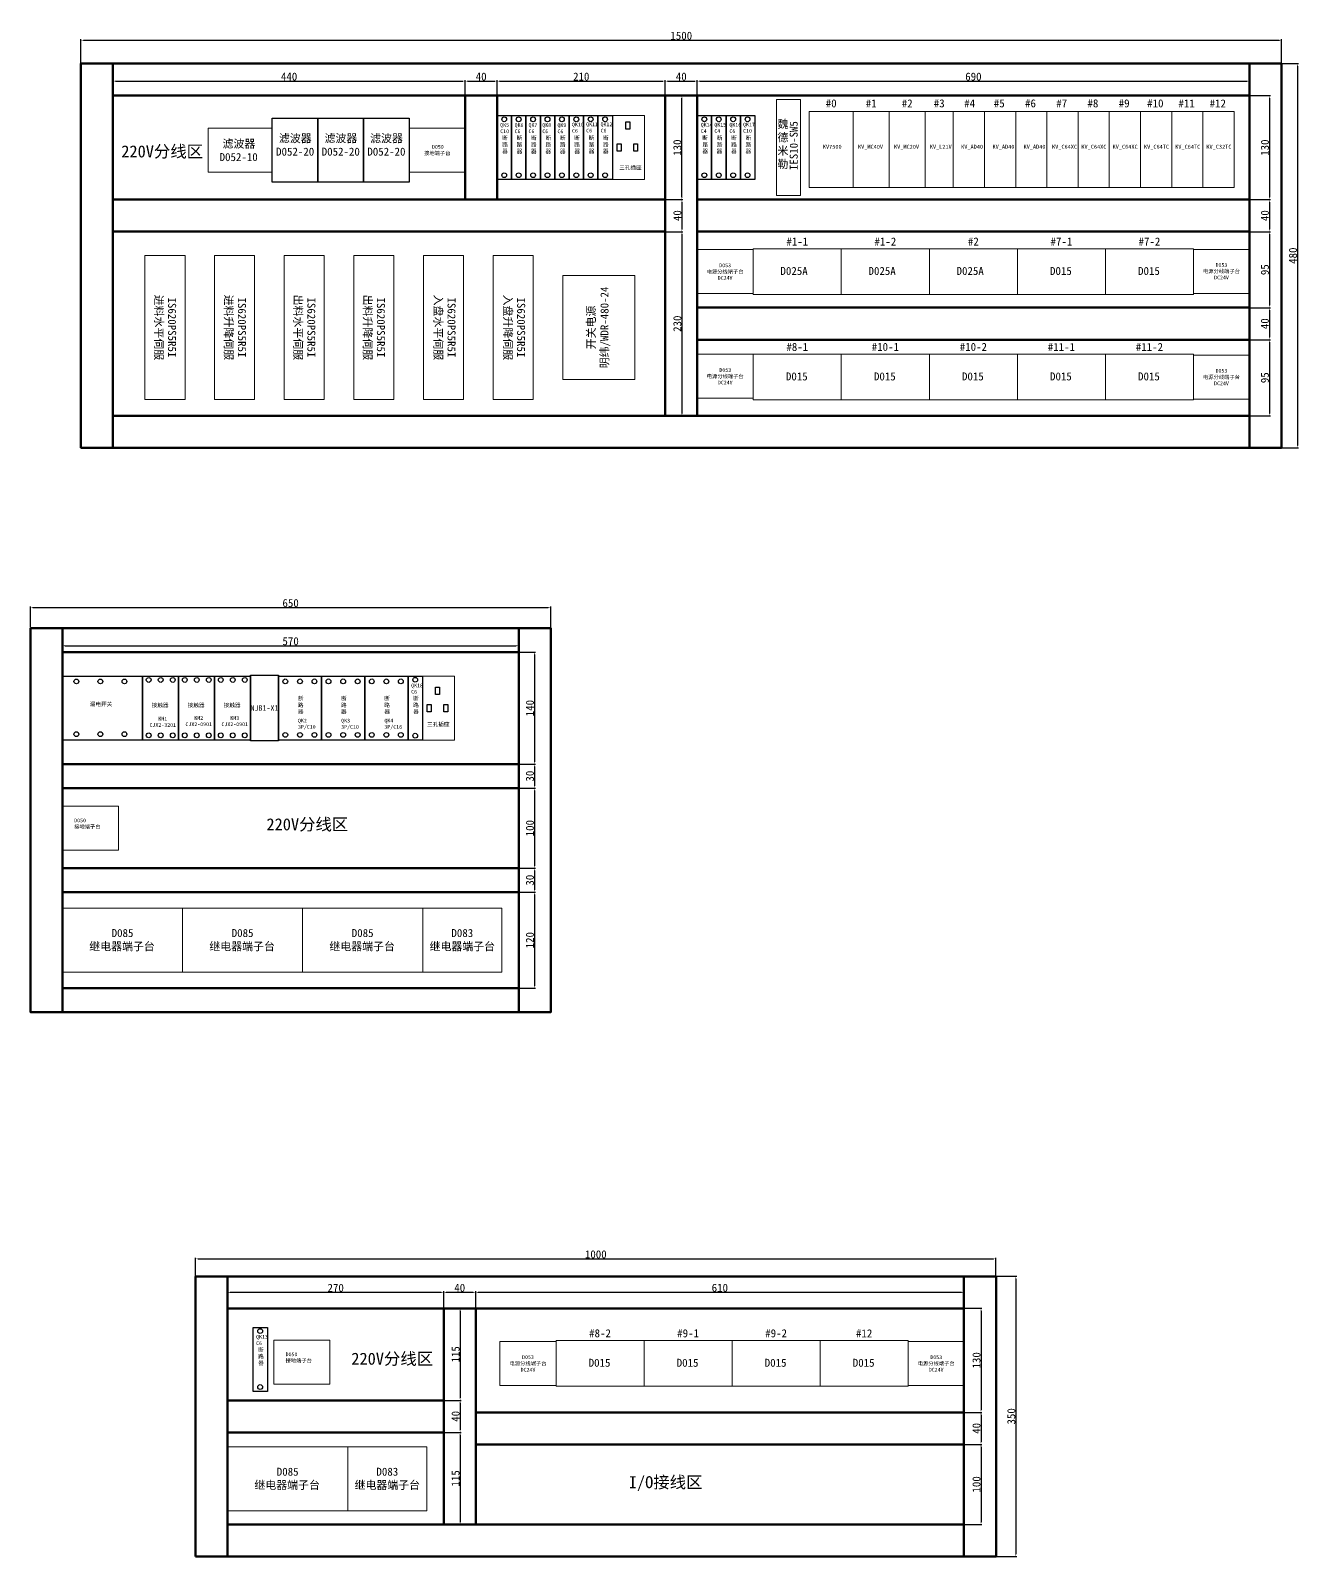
# Model space of a CAD drawing. Header units: millimetres. Extents: x 15130 to 37766, y 5931 to 11073.
# Drawn here: x 15130 to 16715, y 8890 to 10797 of the extents above; entities that cross this region are included whole.
import ezdxf

# ---------------------------------------------------------------- set-up
doc = ezdxf.new("R2010")
doc.units = ezdxf.units.MM
doc.layers.add('1', color=3, linetype='Continuous', lineweight=20)
doc.styles.get("Standard").update_dxf_attribs({"font": ''})
doc.styles.get('Standard').set_extended_font_data('SimSun')
doc.dimstyles.new('ISO-25', dxfattribs={"dimtxt": 10, "dimasz": 3, "dimexe": 1.25, "dimexo": 0.625, "dimtad": 1, "dimtxsty": 'Standard', "dimcen": 2.5, "dimadec": 0, "dimazin": 0, "dimtfac": 1, "dimtmove": 0, "dimatfit": 3, "dimfxl": 1, "dimarcsym": 0})

# ---------------------------------------------------------------- blocks, each defined once
blk = doc.blocks.new('断路器')
blk.add_lwpolyline([(789.7, 855.4), (807.7, 855.4), (807.7, 775.4), (789.7, 775.4)], close=True)
for centre in [(798.6, 850.8), (798.6, 780.9)]:
    blk.add_circle(centre, 3)
at = {"insert": (796.1, 830.1), "char_height": 5, "width": 9.057, "attachment_point": 1}
blk.add_mtext('{\\fSimSun|b0|i0|c134|p2;断\\P路\\P器}', dxfattribs=at)
blk = doc.blocks.new('接触器')
blk.add_lwpolyline([(716.1, 855.5), (761.1, 855.5), (761.1, 775.5), (716.1, 775.5)], close=True)
for centre in [(724, 850.7), (739, 850.7), (754, 850.7), (724, 781.5), (739, 781.5), (754, 781.5)]:
    blk.add_circle(centre, 3)
at = {"insert": (727.7, 821.7), "char_height": 5, "width": 34.75, "attachment_point": 1}
blk.add_mtext('{\\fSimSun|b0|i0|c134|p2;接触器}', dxfattribs=at)
blk = doc.blocks.new('漏电开关')
blk.add_lwpolyline([(514.4, 856.4), (614.4, 856.4), (614.4, 776.4), (514.4, 776.4)], close=True)
for centre in [(531.9, 849.7), (561.9, 849.7), (591.9, 849.7), (531.9, 783.8), (561.9, 783.8), (591.9, 783.8)]:
    blk.add_circle(centre, 3)
at = {"insert": (548.7, 823.8), "char_height": 5, "width": 49.439, "attachment_point": 1}
blk.add_mtext('{\\fSimSun|b0|i0|c134|p2;漏电开关}', dxfattribs=at)
blk = doc.blocks.new('3P断路器')
blk.add_lwpolyline([(640, 753.3), (694, 753.3), (694, 673.3), (640, 673.3)], close=True)
for centre in [(648.6, 746.6), (666.9, 746.6), (685, 746.6), (648.6, 679.7), (666.9, 679.7), (685, 679.7)]:
    blk.add_circle(centre, 3)
at = {"insert": (664.3, 727.9), "char_height": 5, "width": 19.001, "attachment_point": 1}
blk.add_mtext('{\\fSimSun|b0|i0|c134|p2;断\\P路\\P器}', dxfattribs=at)
blk = doc.blocks.new('*D47')
at = {"color": 0, "lineweight": -2}
for p, q in [((15233.4, 10716.5), (15233.4, 10735.1)), ((15673.4, 10716.5), (15673.4, 10735.1)), ((15236.4, 10733.9), (15670.4, 10733.9))]:
    blk.add_line(p, q, dxfattribs=at)
at = {"color": 0}
for points in [[(15236.4, 10734.4), (15236.4, 10733.4), (15233.4, 10733.9)], [(15670.4, 10733.4), (15670.4, 10734.4), (15673.4, 10733.9)]]:
    blk.add_solid(points, dxfattribs=at)
at = {"layer": 'Defpoints', "color": 0}
for p in [(15233.4, 10715.8), (15673.4, 10733.9), (15673.4, 10715.8)]:
    blk.add_point(p, dxfattribs=at)
at = {"color": 0, "insert": (15453.4, 10739.5), "char_height": 10, "attachment_point": 5}
blk.add_mtext('440', dxfattribs=at)
blk = doc.blocks.new('*D48')
at = {"color": 0, "lineweight": -2}
for p, q in [((15673.4, 10716.5), (15673.4, 10735.1)), ((15713.4, 10716.5), (15713.4, 10735.1)), ((15676.4, 10733.9), (15710.4, 10733.9))]:
    blk.add_line(p, q, dxfattribs=at)
at = {"color": 0}
for points in [[(15676.4, 10734.4), (15676.4, 10733.4), (15673.4, 10733.9)], [(15710.4, 10733.4), (15710.4, 10734.4), (15713.4, 10733.9)]]:
    blk.add_solid(points, dxfattribs=at)
at = {"layer": 'Defpoints', "color": 0}
for p in [(15673.4, 10715.8), (15713.4, 10733.9), (15713.4, 10715.8)]:
    blk.add_point(p, dxfattribs=at)
at = {"color": 0, "insert": (15693.4, 10739.5), "char_height": 10, "attachment_point": 5}
blk.add_mtext('40', dxfattribs=at)
blk = doc.blocks.new('*D49')
at = {"color": 0, "lineweight": -2}
for p, q in [((15713.4, 10716.5), (15713.4, 10735.1)), ((15923.4, 10716.5), (15923.4, 10735.1)), ((15716.4, 10733.9), (15920.4, 10733.9))]:
    blk.add_line(p, q, dxfattribs=at)
at = {"color": 0}
for points in [[(15716.4, 10734.4), (15716.4, 10733.4), (15713.4, 10733.9)], [(15920.4, 10733.4), (15920.4, 10734.4), (15923.4, 10733.9)]]:
    blk.add_solid(points, dxfattribs=at)
at = {"layer": 'Defpoints', "color": 0}
for p in [(15713.4, 10715.8), (15923.4, 10733.9), (15923.4, 10715.8)]:
    blk.add_point(p, dxfattribs=at)
at = {"color": 0, "insert": (15818.4, 10739.5), "char_height": 10, "attachment_point": 5}
blk.add_mtext('210', dxfattribs=at)
blk = doc.blocks.new('*D50')
at = {"color": 0, "lineweight": -2}
for p, q in [((15923.4, 10716.5), (15923.4, 10735.1)), ((15963.4, 10716.5), (15963.4, 10735.1)), ((15926.4, 10733.9), (15960.4, 10733.9))]:
    blk.add_line(p, q, dxfattribs=at)
at = {"color": 0}
for points in [[(15926.4, 10734.4), (15926.4, 10733.4), (15923.4, 10733.9)], [(15960.4, 10733.4), (15960.4, 10734.4), (15963.4, 10733.9)]]:
    blk.add_solid(points, dxfattribs=at)
at = {"layer": 'Defpoints', "color": 0}
for p in [(15923.4, 10715.8), (15963.4, 10733.9), (15963.4, 10715.8)]:
    blk.add_point(p, dxfattribs=at)
at = {"color": 0, "insert": (15943.4, 10739.5), "char_height": 10, "attachment_point": 5}
blk.add_mtext('40', dxfattribs=at)
blk = doc.blocks.new('*D51')
at = {"color": 0, "lineweight": -2}
for p, q in [((15963.4, 10716.5), (15963.4, 10735.1)), ((16653.4, 10716.5), (16653.4, 10735.1)), ((15966.4, 10733.9), (16650.4, 10733.9))]:
    blk.add_line(p, q, dxfattribs=at)
at = {"color": 0}
for points in [[(15966.4, 10734.4), (15966.4, 10733.4), (15963.4, 10733.9)], [(16650.4, 10733.4), (16650.4, 10734.4), (16653.4, 10733.9)]]:
    blk.add_solid(points, dxfattribs=at)
at = {"layer": 'Defpoints', "color": 0}
for p in [(15963.4, 10715.8), (16653.4, 10733.9), (16653.4, 10715.8)]:
    blk.add_point(p, dxfattribs=at)
at = {"color": 0, "insert": (16308.4, 10739.5), "char_height": 10, "attachment_point": 5}
blk.add_mtext('690', dxfattribs=at)
blk = doc.blocks.new('*D52')
at = {"color": 0, "lineweight": -2}
for p, q in [((15924, 10715.8), (15945.4, 10715.8)), ((15944.2, 10588.8), (15944.2, 10712.8)), ((15924, 10585.8), (15945.4, 10585.8))]:
    blk.add_line(p, q, dxfattribs=at)
at = {"color": 0}
for points in [[(15944.7, 10712.8), (15943.7, 10712.8), (15944.2, 10715.8)], [(15943.7, 10588.8), (15944.7, 10588.8), (15944.2, 10585.8)]]:
    blk.add_solid(points, dxfattribs=at)
at = {"layer": 'Defpoints', "color": 0}
for p in [(15923.4, 10715.8), (15944.2, 10715.8), (15923.4, 10585.8)]:
    blk.add_point(p, dxfattribs=at)
at = {"color": 0, "insert": (15938.5, 10650.8), "char_height": 10, "attachment_point": 5, "rotation": 90}
blk.add_mtext('130', dxfattribs=at)
blk = doc.blocks.new('*D53')
at = {"color": 0, "lineweight": -2}
for p, q in [((15924.6, 10585.8), (15945.4, 10585.8)), ((15944.2, 10582.8), (15944.2, 10548.8)), ((15924, 10545.8), (15945.4, 10545.8))]:
    blk.add_line(p, q, dxfattribs=at)
at = {"color": 0}
for points in [[(15944.7, 10582.8), (15943.7, 10582.8), (15944.2, 10585.8)], [(15943.7, 10548.8), (15944.7, 10548.8), (15944.2, 10545.8)]]:
    blk.add_solid(points, dxfattribs=at)
at = {"layer": 'Defpoints', "color": 0}
for p in [(15924, 10585.8), (15923.4, 10545.8), (15944.2, 10545.8)]:
    blk.add_point(p, dxfattribs=at)
at = {"color": 0, "insert": (15938.5, 10565.8), "char_height": 10, "attachment_point": 5, "rotation": 90}
blk.add_mtext('40', dxfattribs=at)
blk = doc.blocks.new('*D54')
at = {"color": 0, "lineweight": -2}
for p, q in [((15924.6, 10545.8), (15945.4, 10545.8)), ((15944.2, 10542.8), (15944.2, 10318.8)), ((15924.6, 10315.8), (15945.4, 10315.8))]:
    blk.add_line(p, q, dxfattribs=at)
at = {"color": 0}
for points in [[(15944.7, 10542.8), (15943.7, 10542.8), (15944.2, 10545.8)], [(15943.7, 10318.8), (15944.7, 10318.8), (15944.2, 10315.8)]]:
    blk.add_solid(points, dxfattribs=at)
at = {"layer": 'Defpoints', "color": 0}
for p in [(15924, 10545.8), (15924, 10315.8), (15944.2, 10315.8)]:
    blk.add_point(p, dxfattribs=at)
at = {"color": 0, "insert": (15938.5, 10430.8), "char_height": 10, "attachment_point": 5, "rotation": 90}
blk.add_mtext('230', dxfattribs=at)
blk = doc.blocks.new('*D55')
at = {"color": 0, "lineweight": -2}
for p, q in [((16654, 10715.8), (16679.5, 10715.8)), ((16678.3, 10712.8), (16678.3, 10588.8)), ((16654, 10585.8), (16679.5, 10585.8))]:
    blk.add_line(p, q, dxfattribs=at)
at = {"color": 0}
for points in [[(16678.8, 10712.8), (16677.8, 10712.8), (16678.3, 10715.8)], [(16677.8, 10588.8), (16678.8, 10588.8), (16678.3, 10585.8)]]:
    blk.add_solid(points, dxfattribs=at)
at = {"layer": 'Defpoints', "color": 0}
for p in [(16653.4, 10715.8), (16653.4, 10585.8), (16678.3, 10585.8)]:
    blk.add_point(p, dxfattribs=at)
at = {"color": 0, "insert": (16672.6, 10650.8), "char_height": 10, "attachment_point": 5, "rotation": 90}
blk.add_mtext('130', dxfattribs=at)
blk = doc.blocks.new('*D56')
at = {"color": 0, "lineweight": -2}
for p, q in [((16654.6, 10585.8), (16679.5, 10585.8)), ((16678.3, 10582.8), (16678.3, 10548.8)), ((16654, 10545.8), (16679.5, 10545.8))]:
    blk.add_line(p, q, dxfattribs=at)
at = {"color": 0}
for points in [[(16678.8, 10582.8), (16677.8, 10582.8), (16678.3, 10585.8)], [(16677.8, 10548.8), (16678.8, 10548.8), (16678.3, 10545.8)]]:
    blk.add_solid(points, dxfattribs=at)
at = {"layer": 'Defpoints', "color": 0}
for p in [(16654, 10585.8), (16653.4, 10545.8), (16678.3, 10545.8)]:
    blk.add_point(p, dxfattribs=at)
at = {"color": 0, "insert": (16672.6, 10565.8), "char_height": 10, "attachment_point": 5, "rotation": 90}
blk.add_mtext('40', dxfattribs=at)
blk = doc.blocks.new('*D57')
at = {"color": 0, "lineweight": -2}
for p, q in [((16654, 10545.8), (16679.5, 10545.8)), ((16678.3, 10542.8), (16678.3, 10453.8)), ((16654, 10450.8), (16679.5, 10450.8))]:
    blk.add_line(p, q, dxfattribs=at)
at = {"color": 0}
for points in [[(16678.8, 10542.8), (16677.8, 10542.8), (16678.3, 10545.8)], [(16677.8, 10453.8), (16678.8, 10453.8), (16678.3, 10450.8)]]:
    blk.add_solid(points, dxfattribs=at)
at = {"layer": 'Defpoints', "color": 0}
for p in [(16653.4, 10545.8), (16653.4, 10450.8), (16678.3, 10450.8)]:
    blk.add_point(p, dxfattribs=at)
at = {"color": 0, "insert": (16672.6, 10498.3), "char_height": 10, "attachment_point": 5, "rotation": 90}
blk.add_mtext('95', dxfattribs=at)
blk = doc.blocks.new('*D58')
at = {"color": 0, "lineweight": -2}
for p, q in [((16654, 10450.8), (16679.5, 10450.8)), ((16678.3, 10447.8), (16678.3, 10413.8)), ((16654, 10410.8), (16679.5, 10410.8))]:
    blk.add_line(p, q, dxfattribs=at)
at = {"color": 0}
for points in [[(16678.8, 10447.8), (16677.8, 10447.8), (16678.3, 10450.8)], [(16677.8, 10413.8), (16678.8, 10413.8), (16678.3, 10410.8)]]:
    blk.add_solid(points, dxfattribs=at)
at = {"layer": 'Defpoints', "color": 0}
for p in [(16653.4, 10450.8), (16653.4, 10410.8), (16678.3, 10410.8)]:
    blk.add_point(p, dxfattribs=at)
at = {"color": 0, "insert": (16672.6, 10430.8), "char_height": 10, "attachment_point": 5, "rotation": 90}
blk.add_mtext('40', dxfattribs=at)
blk = doc.blocks.new('*D59')
at = {"color": 0, "lineweight": -2}
for p, q in [((16654, 10410.8), (16679.5, 10410.8)), ((16678.3, 10407.8), (16678.3, 10318.8)), ((16654, 10315.8), (16679.5, 10315.8))]:
    blk.add_line(p, q, dxfattribs=at)
at = {"color": 0}
for points in [[(16678.8, 10407.8), (16677.8, 10407.8), (16678.3, 10410.8)], [(16677.8, 10318.8), (16678.8, 10318.8), (16678.3, 10315.8)]]:
    blk.add_solid(points, dxfattribs=at)
at = {"layer": 'Defpoints', "color": 0}
for p in [(16653.4, 10410.8), (16653.4, 10315.8), (16678.3, 10315.8)]:
    blk.add_point(p, dxfattribs=at)
at = {"color": 0, "insert": (16672.6, 10363.3), "char_height": 10, "attachment_point": 5, "rotation": 90}
blk.add_mtext('95', dxfattribs=at)
blk = doc.blocks.new('*D60')
at = {"color": 0, "lineweight": -2}
for p, q in [((15193.4, 10756.5), (15193.4, 10786.2)), ((15196.4, 10785), (16690.4, 10785)), ((16693.4, 10756.5), (16693.4, 10786.2))]:
    blk.add_line(p, q, dxfattribs=at)
at = {"color": 0}
for points in [[(15196.4, 10785.5), (15196.4, 10784.5), (15193.4, 10785)], [(16690.4, 10784.5), (16690.4, 10785.5), (16693.4, 10785)]]:
    blk.add_solid(points, dxfattribs=at)
at = {"layer": 'Defpoints', "color": 0}
for p in [(16693.4, 10785), (15193.4, 10755.8), (16693.4, 10755.8)]:
    blk.add_point(p, dxfattribs=at)
at = {"color": 0, "insert": (15943.4, 10790.6), "char_height": 10, "attachment_point": 5}
blk.add_mtext('1500', dxfattribs=at)
blk = doc.blocks.new('*D61')
at = {"color": 0, "lineweight": -2}
for p, q in [((16694, 10755.8), (16714.6, 10755.8)), ((16713.3, 10752.8), (16713.3, 10278.8)), ((16694, 10275.8), (16714.6, 10275.8))]:
    blk.add_line(p, q, dxfattribs=at)
at = {"color": 0}
for points in [[(16713.8, 10752.8), (16712.8, 10752.8), (16713.3, 10755.8)], [(16712.8, 10278.8), (16713.8, 10278.8), (16713.3, 10275.8)]]:
    blk.add_solid(points, dxfattribs=at)
at = {"layer": 'Defpoints', "color": 0}
for p in [(16693.4, 10755.8), (16693.4, 10275.8), (16713.3, 10275.8)]:
    blk.add_point(p, dxfattribs=at)
at = {"color": 0, "insert": (16707.7, 10515.8), "char_height": 10, "attachment_point": 5, "rotation": 90}
blk.add_mtext('480', dxfattribs=at)
blk = doc.blocks.new('*D62')
at = {"color": 0, "lineweight": -2}
for p, q in [((15376.6, 9201.1), (15376.6, 9221.8)), ((15379.6, 9220.5), (15643.6, 9220.5)), ((15646.6, 9201.1), (15646.6, 9221.8))]:
    blk.add_line(p, q, dxfattribs=at)
at = {"color": 0}
for points in [[(15379.6, 9221), (15379.6, 9220), (15376.6, 9220.5)], [(15643.6, 9220), (15643.6, 9221), (15646.6, 9220.5)]]:
    blk.add_solid(points, dxfattribs=at)
at = {"layer": 'Defpoints', "color": 0}
for p in [(15646.6, 9220.5), (15376.6, 9200.5), (15646.6, 9200.5)]:
    blk.add_point(p, dxfattribs=at)
at = {"color": 0, "insert": (15511.6, 9226.1), "char_height": 10, "attachment_point": 5}
blk.add_mtext('270', dxfattribs=at)
blk = doc.blocks.new('*D63')
at = {"color": 0, "lineweight": -2}
for p, q in [((15647.3, 9200.5), (15668.4, 9200.5)), ((15667.1, 9197.5), (15667.1, 9088.5)), ((15647.3, 9085.5), (15668.4, 9085.5))]:
    blk.add_line(p, q, dxfattribs=at)
at = {"color": 0}
for points in [[(15667.6, 9197.5), (15666.6, 9197.5), (15667.1, 9200.5)], [(15666.6, 9088.5), (15667.6, 9088.5), (15667.1, 9085.5)]]:
    blk.add_solid(points, dxfattribs=at)
at = {"layer": 'Defpoints', "color": 0}
for p in [(15646.6, 9200.5), (15646.6, 9085.5), (15667.1, 9085.5)]:
    blk.add_point(p, dxfattribs=at)
at = {"color": 0, "insert": (15661.5, 9143), "char_height": 10, "attachment_point": 5, "rotation": 90}
blk.add_mtext('115', dxfattribs=at)
blk = doc.blocks.new('*D64')
at = {"color": 0, "lineweight": -2}
for p, q in [((15647.3, 9085.5), (15668.4, 9085.5)), ((15667.1, 9082.5), (15667.1, 9048.5)), ((15647.3, 9045.5), (15668.4, 9045.5))]:
    blk.add_line(p, q, dxfattribs=at)
at = {"color": 0}
for points in [[(15667.6, 9082.5), (15666.6, 9082.5), (15667.1, 9085.5)], [(15666.6, 9048.5), (15667.6, 9048.5), (15667.1, 9045.5)]]:
    blk.add_solid(points, dxfattribs=at)
at = {"layer": 'Defpoints', "color": 0}
for p in [(15646.6, 9085.5), (15646.6, 9045.5), (15667.1, 9045.5)]:
    blk.add_point(p, dxfattribs=at)
at = {"color": 0, "insert": (15661.5, 9065.5), "char_height": 10, "attachment_point": 5, "rotation": 90}
blk.add_mtext('40', dxfattribs=at)
blk = doc.blocks.new('*D65')
at = {"color": 0, "lineweight": -2}
for p, q in [((15647.3, 9045.5), (15668.4, 9045.5)), ((15667.1, 9042.5), (15667.1, 8933.5)), ((15647.3, 8930.5), (15668.4, 8930.5))]:
    blk.add_line(p, q, dxfattribs=at)
at = {"color": 0}
for points in [[(15667.6, 9042.5), (15666.6, 9042.5), (15667.1, 9045.5)], [(15666.6, 8933.5), (15667.6, 8933.5), (15667.1, 8930.5)]]:
    blk.add_solid(points, dxfattribs=at)
at = {"layer": 'Defpoints', "color": 0}
for p in [(15646.6, 9045.5), (15646.6, 8930.5), (15667.1, 8930.5)]:
    blk.add_point(p, dxfattribs=at)
at = {"color": 0, "insert": (15661.5, 8988), "char_height": 10, "attachment_point": 5, "rotation": 90}
blk.add_mtext('115', dxfattribs=at)
blk = doc.blocks.new('*D66')
at = {"color": 0, "lineweight": -2}
for p, q in [((15646.6, 9201.1), (15646.6, 9221.8)), ((15649.6, 9220.5), (15683.6, 9220.5)), ((15686.6, 9201.1), (15686.6, 9221.8))]:
    blk.add_line(p, q, dxfattribs=at)
at = {"color": 0}
for points in [[(15649.6, 9221), (15649.6, 9220), (15646.6, 9220.5)], [(15683.6, 9220), (15683.6, 9221), (15686.6, 9220.5)]]:
    blk.add_solid(points, dxfattribs=at)
at = {"layer": 'Defpoints', "color": 0}
for p in [(15686.6, 9220.5), (15646.6, 9200.5), (15686.6, 9200.5)]:
    blk.add_point(p, dxfattribs=at)
at = {"color": 0, "insert": (15666.6, 9226.1), "char_height": 10, "attachment_point": 5}
blk.add_mtext('40', dxfattribs=at)
blk = doc.blocks.new('*D67')
at = {"color": 0, "lineweight": -2}
for p, q in [((15686.6, 9201.1), (15686.6, 9221.8)), ((15689.6, 9220.5), (16293.6, 9220.5)), ((16296.6, 9201.1), (16296.6, 9221.8))]:
    blk.add_line(p, q, dxfattribs=at)
at = {"color": 0}
for points in [[(15689.6, 9221), (15689.6, 9220), (15686.6, 9220.5)], [(16293.6, 9220), (16293.6, 9221), (16296.6, 9220.5)]]:
    blk.add_solid(points, dxfattribs=at)
at = {"layer": 'Defpoints', "color": 0}
for p in [(16296.6, 9220.5), (15686.6, 9200.5), (16296.6, 9200.5)]:
    blk.add_point(p, dxfattribs=at)
at = {"color": 0, "insert": (15991.6, 9226.1), "char_height": 10, "attachment_point": 5}
blk.add_mtext('610', dxfattribs=at)
blk = doc.blocks.new('*D68')
at = {"color": 0, "lineweight": -2}
for p, q in [((16297.3, 9200.5), (16319.1, 9200.5)), ((16317.9, 9197.5), (16317.9, 9073.5)), ((16297.3, 9070.5), (16319.1, 9070.5))]:
    blk.add_line(p, q, dxfattribs=at)
at = {"color": 0}
for points in [[(16318.4, 9197.5), (16317.4, 9197.5), (16317.9, 9200.5)], [(16317.4, 9073.5), (16318.4, 9073.5), (16317.9, 9070.5)]]:
    blk.add_solid(points, dxfattribs=at)
at = {"layer": 'Defpoints', "color": 0}
for p in [(16296.6, 9200.5), (16296.6, 9070.5), (16317.9, 9070.5)]:
    blk.add_point(p, dxfattribs=at)
at = {"color": 0, "insert": (16312.3, 9135.5), "char_height": 10, "attachment_point": 5, "rotation": 90}
blk.add_mtext('130', dxfattribs=at)
blk = doc.blocks.new('*D69')
at = {"color": 0, "lineweight": -2}
for p, q in [((16297.3, 9070.5), (16319.1, 9070.5)), ((16317.9, 9067.5), (16317.9, 9033.5)), ((16297.3, 9030.5), (16319.1, 9030.5))]:
    blk.add_line(p, q, dxfattribs=at)
at = {"color": 0}
for points in [[(16318.4, 9067.5), (16317.4, 9067.5), (16317.9, 9070.5)], [(16317.4, 9033.5), (16318.4, 9033.5), (16317.9, 9030.5)]]:
    blk.add_solid(points, dxfattribs=at)
at = {"layer": 'Defpoints', "color": 0}
for p in [(16296.6, 9070.5), (16296.6, 9030.5), (16317.9, 9030.5)]:
    blk.add_point(p, dxfattribs=at)
at = {"color": 0, "insert": (16312.3, 9050.5), "char_height": 10, "attachment_point": 5, "rotation": 90}
blk.add_mtext('40', dxfattribs=at)
blk = doc.blocks.new('*D70')
at = {"color": 0, "lineweight": -2}
for p, q in [((16297.9, 9030.5), (16319.1, 9030.5)), ((16317.9, 9027.5), (16317.9, 8933.5)), ((16297.9, 8930.5), (16319.1, 8930.5))]:
    blk.add_line(p, q, dxfattribs=at)
at = {"color": 0}
for points in [[(16318.4, 9027.5), (16317.4, 9027.5), (16317.9, 9030.5)], [(16317.4, 8933.5), (16318.4, 8933.5), (16317.9, 8930.5)]]:
    blk.add_solid(points, dxfattribs=at)
at = {"layer": 'Defpoints', "color": 0}
for p in [(16297.3, 9030.5), (16297.3, 8930.5), (16317.9, 8930.5)]:
    blk.add_point(p, dxfattribs=at)
at = {"color": 0, "insert": (16312.3, 8980.5), "char_height": 10, "attachment_point": 5, "rotation": 90}
blk.add_mtext('100', dxfattribs=at)
blk = doc.blocks.new('*D71')
at = {"color": 0, "lineweight": -2}
for p, q in [((15336.6, 9241.1), (15336.6, 9263.6)), ((15339.6, 9262.3), (16333.6, 9262.3)), ((16336.6, 9241.1), (16336.6, 9263.6))]:
    blk.add_line(p, q, dxfattribs=at)
at = {"color": 0}
for points in [[(15339.6, 9262.8), (15339.6, 9261.8), (15336.6, 9262.3)], [(16333.6, 9261.8), (16333.6, 9262.8), (16336.6, 9262.3)]]:
    blk.add_solid(points, dxfattribs=at)
at = {"layer": 'Defpoints', "color": 0}
for p in [(16336.6, 9262.3), (15336.6, 9240.5), (16336.6, 9240.5)]:
    blk.add_point(p, dxfattribs=at)
at = {"color": 0, "insert": (15836.6, 9267.9), "char_height": 10, "attachment_point": 5}
blk.add_mtext('1000', dxfattribs=at)
blk = doc.blocks.new('*D72')
at = {"color": 0, "lineweight": -2}
for p, q in [((16337.3, 9240.5), (16362.7, 9240.5)), ((16361.4, 9237.5), (16361.4, 8893.5)), ((16337.3, 8890.5), (16362.7, 8890.5))]:
    blk.add_line(p, q, dxfattribs=at)
at = {"color": 0}
for points in [[(16361.9, 9237.5), (16360.9, 9237.5), (16361.4, 9240.5)], [(16360.9, 8893.5), (16361.9, 8893.5), (16361.4, 8890.5)]]:
    blk.add_solid(points, dxfattribs=at)
at = {"layer": 'Defpoints', "color": 0}
for p in [(16336.6, 9240.5), (16336.6, 8890.5), (16361.4, 8890.5)]:
    blk.add_point(p, dxfattribs=at)
at = {"color": 0, "insert": (16355.8, 9065.5), "char_height": 10, "attachment_point": 5, "rotation": 90}
blk.add_mtext('350', dxfattribs=at)
blk = doc.blocks.new('*D110')
at = {"color": 0, "lineweight": -2}
for p, q in [((15130.3, 10051.2), (15130.3, 10077.3)), ((15133.3, 10076), (15777.3, 10076)), ((15780.3, 10051.2), (15780.3, 10077.3))]:
    blk.add_line(p, q, dxfattribs=at)
at = {"color": 0}
for points in [[(15133.3, 10076.5), (15133.3, 10075.5), (15130.3, 10076)], [(15777.3, 10075.5), (15777.3, 10076.5), (15780.3, 10076)]]:
    blk.add_solid(points, dxfattribs=at)
at = {"layer": 'Defpoints', "color": 0}
for p in [(15780.3, 10076), (15130.3, 10050.5), (15780.3, 10050.5)]:
    blk.add_point(p, dxfattribs=at)
at = {"color": 0, "insert": (15455.3, 10081.7), "char_height": 10, "attachment_point": 5}
blk.add_mtext('650', dxfattribs=at)
blk = doc.blocks.new('*D111')
at = {"color": 0, "lineweight": -2}
for p, q in [((15170.3, 10021.2), (15170.3, 10029.6)), ((15740.3, 10021.2), (15740.3, 10029.6)), ((15173.3, 10028.4), (15737.3, 10028.4))]:
    blk.add_line(p, q, dxfattribs=at)
at = {"color": 0}
for points in [[(15173.3, 10028.9), (15173.3, 10027.9), (15170.3, 10028.4)], [(15737.3, 10027.9), (15737.3, 10028.9), (15740.3, 10028.4)]]:
    blk.add_solid(points, dxfattribs=at)
at = {"layer": 'Defpoints', "color": 0}
for p in [(15170.3, 10020.5), (15740.3, 10028.4), (15740.3, 10020.5)]:
    blk.add_point(p, dxfattribs=at)
at = {"color": 0, "insert": (15455.3, 10034), "char_height": 10, "attachment_point": 5}
blk.add_mtext('570', dxfattribs=at)
blk = doc.blocks.new('*D112')
at = {"color": 0, "lineweight": -2}
for p, q in [((15741, 10020.5), (15761.1, 10020.5)), ((15759.9, 10017.5), (15759.9, 9883.5)), ((15741, 9880.5), (15761.1, 9880.5))]:
    blk.add_line(p, q, dxfattribs=at)
at = {"color": 0}
for points in [[(15760.4, 10017.5), (15759.4, 10017.5), (15759.9, 10020.5)], [(15759.4, 9883.5), (15760.4, 9883.5), (15759.9, 9880.5)]]:
    blk.add_solid(points, dxfattribs=at)
at = {"layer": 'Defpoints', "color": 0}
for p in [(15740.3, 10020.5), (15740.4, 9880.5), (15759.9, 9880.5)]:
    blk.add_point(p, dxfattribs=at)
at = {"color": 0, "insert": (15754.3, 9950.5), "char_height": 10, "attachment_point": 5, "rotation": 90}
blk.add_mtext('140', dxfattribs=at)
blk = doc.blocks.new('*D113')
at = {"color": 0, "lineweight": -2}
for p, q in [((15741, 9880.5), (15761.1, 9880.5)), ((15759.9, 9877.5), (15759.9, 9853.5)), ((15741, 9850.5), (15761.1, 9850.5))]:
    blk.add_line(p, q, dxfattribs=at)
at = {"color": 0}
for points in [[(15760.4, 9877.5), (15759.4, 9877.5), (15759.9, 9880.5)], [(15759.4, 9853.5), (15760.4, 9853.5), (15759.9, 9850.5)]]:
    blk.add_solid(points, dxfattribs=at)
at = {"layer": 'Defpoints', "color": 0}
for p in [(15740.3, 9880.5), (15740.3, 9850.5), (15759.9, 9850.5)]:
    blk.add_point(p, dxfattribs=at)
at = {"color": 0, "insert": (15754.3, 9865.5), "char_height": 10, "attachment_point": 5, "rotation": 90}
blk.add_mtext('30', dxfattribs=at)
blk = doc.blocks.new('*D114')
at = {"color": 0, "lineweight": -2}
for p, q in [((15741.6, 9850.5), (15761.1, 9850.5)), ((15759.9, 9847.5), (15759.9, 9753.5)), ((15741.6, 9750.5), (15761.1, 9750.5))]:
    blk.add_line(p, q, dxfattribs=at)
at = {"color": 0}
for points in [[(15760.4, 9847.5), (15759.4, 9847.5), (15759.9, 9850.5)], [(15759.4, 9753.5), (15760.4, 9753.5), (15759.9, 9750.5)]]:
    blk.add_solid(points, dxfattribs=at)
at = {"layer": 'Defpoints', "color": 0}
for p in [(15741, 9850.5), (15741, 9750.5), (15759.9, 9750.5)]:
    blk.add_point(p, dxfattribs=at)
at = {"color": 0, "insert": (15754.3, 9800.5), "char_height": 10, "attachment_point": 5, "rotation": 90}
blk.add_mtext('100', dxfattribs=at)
blk = doc.blocks.new('*D115')
at = {"color": 0, "lineweight": -2}
for p, q in [((15741, 9750.5), (15761.1, 9750.5)), ((15759.9, 9747.5), (15759.9, 9723.5)), ((15741, 9720.5), (15761.1, 9720.5))]:
    blk.add_line(p, q, dxfattribs=at)
at = {"color": 0}
for points in [[(15760.4, 9747.5), (15759.4, 9747.5), (15759.9, 9750.5)], [(15759.4, 9723.5), (15760.4, 9723.5), (15759.9, 9720.5)]]:
    blk.add_solid(points, dxfattribs=at)
at = {"layer": 'Defpoints', "color": 0}
for p in [(15740.4, 9750.5), (15740.3, 9720.5), (15759.9, 9720.5)]:
    blk.add_point(p, dxfattribs=at)
at = {"color": 0, "insert": (15754.3, 9735.5), "char_height": 10, "attachment_point": 5, "rotation": 90}
blk.add_mtext('30', dxfattribs=at)
blk = doc.blocks.new('*D116')
at = {"color": 0, "lineweight": -2}
for p, q in [((15741.6, 9720.5), (15761.1, 9720.5)), ((15759.9, 9717.5), (15759.9, 9603.5)), ((15741, 9600.5), (15761.1, 9600.5))]:
    blk.add_line(p, q, dxfattribs=at)
at = {"color": 0}
for points in [[(15760.4, 9717.5), (15759.4, 9717.5), (15759.9, 9720.5)], [(15759.4, 9603.5), (15760.4, 9603.5), (15759.9, 9600.5)]]:
    blk.add_solid(points, dxfattribs=at)
at = {"layer": 'Defpoints', "color": 0}
for p in [(15741, 9720.5), (15740.3, 9600.5), (15759.9, 9600.5)]:
    blk.add_point(p, dxfattribs=at)
at = {"color": 0, "insert": (15754.3, 9660.5), "char_height": 10, "attachment_point": 5, "rotation": 90}
blk.add_mtext('120', dxfattribs=at)

msp = doc.modelspace()

# ---------------------------------------------------------------- linework, layer by layer
at = {"color": 1, "linetype": 'ByBlock', "lineweight": 50}
for p, q in [((15193.365, 10275.846), (15193.365, 10755.846)), ((15193.365, 10755.846), (16693.365, 10755.846)), ((15233.365, 10275.846), (15233.365, 10755.846)), ((16653.365, 10755.846), (16653.365, 10275.846)), ((16693.365, 10755.846), (16693.365, 10275.846)), ((15233.365, 10715.846), (16653.365, 10715.846)), ((15673.36, 10715.846), (15673.36, 10585.846)), ((15713.36, 10715.846), (15713.36, 10585.846)), ((15923.365, 10715.846), (15923.365, 10315.846)), ((15963.365, 10715.846), (15963.365, 10315.846)), ((15233.365, 10585.846), (15923.365, 10585.846)), ((15963.365, 10585.846), (16653.365, 10585.846)), ((15233.365, 10545.846), (15923.365, 10545.846)), ((15963.365, 10545.846), (16653.365, 10545.846)), ((15963.365, 10450.846), (16653.365, 10450.846)), ((15963.365, 10410.846), (16653.365, 10410.846)), ((16653.365, 10315.846), (15233.365, 10315.846)), ((16693.365, 10275.846), (15193.365, 10275.846))]:
    msp.add_line(p, q, dxfattribs=at)
at = {"color": 1, "lineweight": 50}
for p, q in [((15130.335, 10050.532), (15780.367, 10050.532)), ((15130.335, 9570.532), (15130.335, 10050.532)), ((15170.335, 9570.532), (15170.335, 10050.532)), ((15740.337, 10050.532), (15740.337, 9570.532)), ((15780.367, 10050.532), (15780.367, 9570.532)), ((15170.335, 10020.532), (15740.367, 10020.532)), ((15780.367, 10010.532), (15780.538, 10010.532)), ((15170.335, 9880.532), (15740.367, 9880.532)), ((15780.367, 9880.532), (15780.538, 9880.532)), ((15170.335, 9850.532), (15740.367, 9850.532)), ((15170.335, 9750.532), (15740.367, 9750.532)), ((15170.335, 9720.532), (15740.367, 9720.532)), ((15780.335, 9720.532), (15780.538, 9720.532)), ((15780.367, 9720.532), (15780.538, 9720.532)), ((15670.367, 9670.532), (15670.538, 9670.532)), ((15170.335, 9600.532), (15740.367, 9600.532)), ((15130.335, 9570.532), (15780.538, 9570.532)), ((15780.367, 9570.532), (15780.538, 9570.532)), ((16336.648, 9240.461), (15336.648, 9240.461)), ((15336.648, 8890.461), (15336.648, 9240.461)), ((15376.648, 8890.461), (15376.648, 9240.461)), ((16296.648, 8890.461), (16296.648, 9240.461)), ((16336.648, 8890.461), (16336.648, 9240.461)), ((16296.648, 9200.461), (15376.648, 9200.461)), ((15646.644, 8930.461), (15646.644, 9200.461)), ((15686.644, 8930.461), (15686.644, 9200.461)), ((15646.644, 9085.461), (15376.648, 9085.461)), ((16296.648, 9070.461), (15686.644, 9070.461)), ((15646.644, 9045.461), (15376.648, 9045.461)), ((16296.648, 9030.461), (15686.644, 9030.461)), ((16296.648, 8930.461), (15376.648, 8930.461)), ((16336.648, 8890.461), (15336.648, 8890.461)), ((15646.644, 8890.426), (15646.644, 8890.461)), ((15686.644, 8890.426), (15686.644, 8890.461))]:
    msp.add_line(p, q, dxfattribs=at)
at = {"lineweight": 50}
for points in [[(15193.365, 10755.846), (16693.365, 10755.846), (16693.365, 10275.846), (15193.365, 10275.846)], [(15130.335, 10050.532), (15780.335, 10050.532), (15780.335, 9570.532), (15130.335, 9570.532)], [(15336.648, 8890.461), (15336.648, 9240.461), (16336.648, 9240.461), (16336.648, 8890.461)]]:
    msp.add_lwpolyline(points, close=True, dxfattribs=at)
for points in [[(15489.36, 10687.556), (15489.36, 10607.556), (15432.36, 10607.556), (15432.36, 10687.556)], [(15546.36, 10687.556), (15546.36, 10607.556), (15489.36, 10607.556), (15489.36, 10687.556)], [(15603.36, 10687.556), (15603.36, 10607.556), (15546.36, 10607.556), (15546.36, 10687.556)], [(15874.093, 10682.86), (15878.938, 10682.86), (15878.938, 10673.719), (15874.093, 10673.719)], [(15863.333, 10655.346), (15868.178, 10655.346), (15868.178, 10646.204), (15863.333, 10646.204)], [(15883.991, 10655.346), (15888.836, 10655.346), (15888.836, 10646.204), (15883.991, 10646.204)], [(15405.113, 9991.532), (15440.113, 9991.532), (15440.113, 9909.532), (15405.113, 9909.532)], [(15636.443, 9976.726), (15641.288, 9976.726), (15641.288, 9967.584), (15636.443, 9967.584)], [(15626.115, 9955.031), (15630.96, 9955.031), (15630.96, 9945.889), (15626.115, 9945.889)], [(15646.773, 9955.031), (15651.618, 9955.031), (15651.618, 9945.889), (15646.773, 9945.889)]]:
    msp.add_lwpolyline(points, close=True)
at = {"layer": '1', "color": 0, "linetype": 'Continuous', "lineweight": 13}
for points in [[(16062.325, 10590.846), (16092.325, 10590.846), (16092.325, 10710.846), (16062.325, 10710.846)], [(15857.331, 10610.846), (15897.331, 10610.846), (15897.331, 10690.846), (15857.331, 10690.846)], [(16103.241, 10600.846), (16158.241, 10600.846), (16158.241, 10695.846), (16103.241, 10695.846)], [(16158.241, 10600.846), (16203.241, 10600.846), (16203.241, 10695.846), (16158.241, 10695.846)], [(16203.241, 10600.846), (16248.241, 10600.846), (16248.241, 10695.846), (16203.241, 10695.846)], [(16248.241, 10600.846), (16283.241, 10600.846), (16283.241, 10695.846), (16248.241, 10695.846)], [(16283.241, 10600.846), (16322.241, 10600.846), (16322.241, 10695.846), (16283.241, 10695.846)], [(16322.241, 10600.846), (16361.241, 10600.846), (16361.241, 10695.846), (16322.241, 10695.846)], [(16361.241, 10600.846), (16400.241, 10600.846), (16400.241, 10695.846), (16361.241, 10695.846)], [(16400.241, 10600.846), (16439.241, 10600.846), (16439.241, 10695.846), (16400.241, 10695.846)], [(16439.241, 10600.846), (16478.241, 10600.846), (16478.241, 10695.846), (16439.241, 10695.846)], [(16478.241, 10600.846), (16517.241, 10600.846), (16517.241, 10695.846), (16478.241, 10695.846)], [(16517.241, 10600.846), (16556.241, 10600.846), (16556.241, 10695.846), (16517.241, 10695.846)], [(16556.241, 10600.846), (16595.241, 10600.846), (16595.241, 10695.846), (16556.241, 10695.846)], [(16595.241, 10600.846), (16634.241, 10600.846), (16634.241, 10695.846), (16595.241, 10695.846)], [(15352.36, 10620.056), (15432.36, 10620.056), (15432.36, 10675.056), (15352.36, 10675.056)], [(15603.36, 10620.056), (15673.36, 10620.056), (15673.36, 10675.056), (15603.36, 10675.056)], [(15273.365, 10336.134), (15323.365, 10336.134), (15323.365, 10516.134), (15273.365, 10516.134)], [(15360.365, 10336.134), (15410.365, 10336.134), (15410.365, 10516.134), (15360.365, 10516.134)], [(15447.365, 10336.134), (15497.365, 10336.134), (15497.365, 10516.134), (15447.365, 10516.134)], [(15534.365, 10336.134), (15584.365, 10336.134), (15584.365, 10516.134), (15534.365, 10516.134)], [(15621.365, 10336.134), (15671.365, 10336.134), (15671.365, 10516.134), (15621.365, 10516.134)], [(15708.365, 10336.134), (15758.365, 10336.134), (15758.365, 10516.134), (15708.365, 10516.134)], [(15963.365, 10468.346), (16033.365, 10468.346), (16033.365, 10523.346), (15963.365, 10523.346)], [(16033.365, 10467.346), (16143.365, 10467.346), (16143.365, 10524.346), (16033.365, 10524.346)], [(16143.365, 10467.346), (16253.365, 10467.346), (16253.365, 10524.346), (16143.365, 10524.346)], [(16253.365, 10467.346), (16363.365, 10467.346), (16363.365, 10524.346), (16253.365, 10524.346)], [(16363.365, 10467.346), (16473.365, 10467.346), (16473.365, 10524.346), (16363.365, 10524.346)], [(16473.365, 10467.346), (16583.365, 10467.346), (16583.365, 10524.346), (16473.365, 10524.346)], [(16583.365, 10468.346), (16653.365, 10468.346), (16653.365, 10523.346), (16583.365, 10523.346)], [(15795.365, 10361.134), (15885.365, 10361.134), (15885.365, 10491.134), (15795.365, 10491.134)], [(15963.365, 10337.577), (16033.365, 10337.577), (16033.365, 10392.577), (15963.365, 10392.577)], [(16033.365, 10335.577), (16143.365, 10335.577), (16143.365, 10392.577), (16033.365, 10392.577)], [(16143.365, 10335.577), (16253.365, 10335.577), (16253.365, 10392.577), (16143.365, 10392.577)], [(16253.365, 10335.577), (16363.365, 10335.577), (16363.365, 10392.577), (16253.365, 10392.577)], [(16363.365, 10335.577), (16473.365, 10335.577), (16473.365, 10392.577), (16363.365, 10392.577)], [(16473.365, 10335.577), (16583.365, 10335.577), (16583.365, 10392.577), (16473.365, 10392.577)], [(16583.365, 10336.577), (16653.365, 10336.577), (16653.365, 10391.577), (16583.365, 10391.577)], [(15620.113, 9910.532), (15660.113, 9910.532), (15660.113, 9990.532), (15620.113, 9990.532)], [(15170.335, 9773.032), (15240.335, 9773.032), (15240.335, 9828.032), (15170.335, 9828.032)], [(15170.335, 9620.532), (15320.335, 9620.532), (15320.335, 9700.532), (15170.335, 9700.532)], [(15320.335, 9620.532), (15470.335, 9620.532), (15470.335, 9700.532), (15320.335, 9700.532)], [(15470.335, 9620.532), (15620.335, 9620.532), (15620.335, 9700.532), (15470.335, 9700.532)], [(15620.335, 9620.532), (15719.335, 9620.532), (15719.335, 9700.532), (15620.335, 9700.532)], [(15434.514, 9105.906), (15504.514, 9105.906), (15504.514, 9160.906), (15434.514, 9160.906)], [(15716.914, 9104.111), (15786.914, 9104.111), (15786.914, 9159.111), (15716.914, 9159.111)], [(15786.914, 9103.111), (15896.914, 9103.111), (15896.914, 9160.111), (15786.914, 9160.111)], [(15896.914, 9103.111), (16006.914, 9103.111), (16006.914, 9160.111), (15896.914, 9160.111)], [(16006.914, 9103.111), (16116.914, 9103.111), (16116.914, 9160.111), (16006.914, 9160.111)], [(16116.914, 9103.111), (16226.914, 9103.111), (16226.914, 9160.111), (16116.914, 9160.111)], [(16226.914, 9104.111), (16296.914, 9104.111), (16296.914, 9159.111), (16226.914, 9159.111)], [(15376.648, 8947.461), (15526.648, 8947.461), (15526.648, 9027.461), (15376.648, 9027.461)], [(15526.648, 8947.461), (15625.648, 8947.461), (15625.648, 9027.461), (15526.648, 9027.461)]]:
    msp.add_lwpolyline(points, close=True, dxfattribs=at)

# ---------------------------------------------------------------- block references
at = {"color": 0, "lineweight": -2}
for name, p in [('断路器', (14923.639, 9835.418)), ('断路器', (14941.639, 9835.393)), ('断路器', (14959.639, 9835.393)), ('断路器', (14977.639, 9835.393)), ('断路器', (14995.639, 9835.393)), ('断路器', (15013.639, 9835.393)), ('断路器', (15031.61, 9835.418)), ('断路器', (15049.61, 9835.418)), ('断路器', (15173.643, 9835.418)), ('断路器', (15191.643, 9835.418)), ('断路器', (15209.643, 9835.418)), ('断路器', (15227.643, 9835.418)), ('漏电开关', (14655.733, 9134.137)), ('接触器', (14554.022, 9134.986)), ('接触器', (14599.022, 9134.986)), ('接触器', (14644.022, 9134.986)), ('3P断路器', (14800.065, 9237.266)), ('3P断路器', (14854.065, 9237.266)), ('3P断路器', (14908.065, 9237.266)), ('断路器', (14812.391, 9135.103)), ('断路器', (14618.688, 8321.217))]:
    msp.add_blockref(name, p, dxfattribs=at)

# ---------------------------------------------------------------- texts
for s, insert, char_height, width, attachment_point in [('#0', (16130.741, 10706.069), 10, 24.68857, 5), ('#1', (16180.741, 10706.069), 10, 24.68857, 5), ('#2', (16225.741, 10706.069), 10, 24.68857, 5), ('#3', (16265.741, 10706.069), 10, 24.68857, 5), ('#4', (16303.741, 10706.069), 10, 24.68857, 5), ('#5', (16340.741, 10706.069), 10, 24.68857, 5), ('#6', (16379.741, 10706.069), 10, 24.68857, 5), ('#7', (16418.741, 10706.069), 10, 24.68857, 5), ('#8', (16457.741, 10706.069), 10, 24.68857, 5), ('#9', (16496.741, 10706.069), 10, 24.68857, 5), ('#10', (16535.741, 10706.069), 10, 24.68857, 5), ('#11', (16574.741, 10706.069), 10, 24.68857, 5), ('#12', (16613.741, 10706.069), 10, 24.68857, 5), ('\\pi8.7226;滤波器\\P\\pi5.0559;D052-10', (15361.541, 10660.673), 10, 58.83407, 1), ('\\pi4.8337; 滤波器\\P\\pi1.3337; D052-20', (15429.043, 10667.459), 10, 58.83407, 1), ('\\pi4.8337; 滤波器\\P\\pi1.3337; D052-20', (15486.043, 10667.459), 10, 58.83407, 1), ('\\pi4.8337; 滤波器\\P\\pi1.3337; D052-20', (15543.043, 10667.459), 10, 58.83407, 1), ('220V分线区', (15243.729, 10653.611), 15, 157.20515, 1), ('KV7500', (16120.32, 10654.435), 5, 35, 1), ('KV_MC40V', (16164.209, 10654.435), 5, 44.80063, 1), ('KV_MC20V', (16209.209, 10654.435), 5, 44.80063, 1), ('KV_L21V', (16253.951, 10654.435), 5, 35, 1), ('KV_AD40', (16293.095, 10654.435), 5, 35, 1), ('KV_AD40', (16332.297, 10654.435), 5, 35, 1), ('KV_AD40', (16371.095, 10654.435), 5, 35, 1), ('KV_C64XC ', (16406.665, 10654.435), 5, 40.69214, 1), ('KV_C64XC', (16443.31, 10654.435), 5, 35, 1), ('KV_C64XC', (16482.31, 10654.435), 5, 35, 1), ('KV_C64TC', (16521.513, 10654.435), 5, 35, 1), ('KV_C64TC', (16560.513, 10654.435), 5, 35, 1), ('KV_C32TC', (16599.513, 10654.435), 5, 35, 1), ('{\\fSimSun|b0|i0|c134|p2;三孔插座}', (15865.89, 10628.421), 5, 35, 1), ('#1-1', (16088.365, 10533.481), 10, 32.83235, 5), ('#1-2', (16198.365, 10533.481), 10, 32.83235, 5), ('#2', (16308.365, 10533.481), 10, 32.83235, 5), ('#7-1', (16418.365, 10533.481), 10, 32.83235, 5), ('#7-2', (16528.365, 10533.481), 10, 32.83235, 5), ('D025A', (16067.351, 10501.717), 10, 35, 1), ('D025A', (16177.351, 10501.717), 10, 35, 1), ('D025A', (16287.351, 10501.717), 10, 35, 1), (' D015', (16397.351, 10501.717), 10, 35, 1), (' D015', (16507.351, 10501.717), 10, 35, 1), ('#8-1', (16088.365, 10401.712), 10, 32.83235, 5), ('#10-1', (16198.365, 10401.712), 10, 32.83235, 5), ('#10-2', (16308.365, 10401.712), 10, 32.83235, 5), ('#11-1', (16418.365, 10401.712), 10, 32.83235, 5), ('#11-2', (16528.365, 10401.712), 10, 32.83235, 5), (' D015', (16067.351, 10369.948), 10, 35, 1), (' D015', (16177.351, 10369.948), 10, 35, 1), (' D015', (16287.351, 10369.948), 10, 35, 1), (' D015', (16397.351, 10369.948), 10, 35, 1), (' D015', (16507.351, 10369.948), 10, 35, 1), ('NJB1-X1', (15422.613, 9950.532), 7, 35, 5), ('{\\fSimSun|b0|i0|c134|p2;三孔插座}', (15625.791, 9932.813), 5, 35, 1), ('220V分线区', (15425.103, 9812.773), 15, 157.20515, 1), ('#8-2', (15841.914, 9169.246), 10, 32.83235, 5), ('#9-1', (15951.914, 9169.246), 10, 32.83235, 5), ('#9-2', (16061.914, 9169.246), 10, 32.83235, 5), ('#12', (16171.914, 9169.246), 10, 32.83235, 5), ('220V分线区', (15531.138, 9145.065), 15, 115.50559, 1), (' D015', (15820.901, 9137.482), 10, 35, 1), (' D015', (15930.901, 9137.482), 10, 35, 1), (' D015', (16040.901, 9137.482), 10, 35, 1), (' D015', (16150.901, 9137.482), 10, 35, 1), ('I/O接线区', (15877.855, 8990.763), 15, 157.20515, 1)]:
    msp.add_mtext(s, dxfattribs=dict(insert=insert, char_height=char_height, width=width, attachment_point=attachment_point))
for s, insert, char_height, width, attachment_point in [('QK5\\PC10', (15717.162, 10681.446), 4.7064, 18, 1), ('QK6\\PC6', (15735.162, 10681.421), 4.7064, 18, 1), ('QK7\\PC6', (15752.545, 10681.496), 4.7064, 18, 1), ('QK8\\PC6', (15769.733, 10681.423), 4.7064, 18, 1), ('QK9\\PC6', (15788.661, 10681.351), 4.7064, 18, 1), ('QK10\\PC6', (15806.839, 10682.028), 4.7064, 18, 1), ('QK11\\PC6', (15824.58, 10682.302), 4.7064, 18, 1), ('QK12\\PC6', (15842.58, 10682.302), 4.7064, 18, 1), ('QK14\\PC4', (15967.748, 10681.798), 4.7064, 18, 1), ('QK15\\PC4', (15984.741, 10681.851), 4.7064, 18, 1), ('QK16\\PC6', (16003.52, 10681.757), 4.7064, 18, 1), ('QK17\\PC10', (16020.662, 10681.97), 4.7064, 18, 1), ('魏\\P德\\P米\\P勒', (16063.578, 10685.205), 10, 60, 1), ('\\pi28.555;D050\\P\\pi18.697;接地端子台', (15603.36, 10647.556), 4.70644, 70, 4), ('D053\\P电源分线端子台\\PDC24V', (15998.174, 10495.846), 4.7064, 70, 5), ('D053\\P电源分线端子台\\PDC24V', (16618.365, 10496.346), 4.7064, 70, 5), ('D053\\P电源分线端子台\\PDC24V', (15998.365, 10365.077), 4.7064, 70, 5), ('D053\\P电源分线端子台\\PDC24V', (16618.365, 10364.077), 4.7064, 70, 5), ('QK18\\PC6', (15605.915, 9981.131), 4.7064, 18, 1), ('   KM1\\PCJX2-3201', (15278.99, 9939.601), 4.7064, 31.28407, 1), ('   KM2\\PCJX2-0901', (15323.915, 9940.516), 4.7064, 31.28407, 1), ('   KM3\\PCJX2-0901', (15368.915, 9940.516), 4.7064, 31.28407, 1), ('QK2\\P3P/C10', (15464.504, 9937.223), 4.7064, 31.28407, 1), ('QK3\\P3P/C10', (15518.504, 9937.223), 4.7064, 31.28407, 1), ('QK4\\P3P/C16', (15572.504, 9937.223), 4.7064, 31.28407, 1), ('D050\\P接地端子台', (15184.917, 9812.523), 4.7064, 65, 1), ('\\pi61.389;D085\\P\\pi33.417;继电器端子台', (15170.335, 9660.532), 10, 150, 4), ('\\pi61.389;D085\\P\\pi33.417;继电器端子台', (15320.335, 9660.532), 10, 150, 4), ('\\pi61.389;D085\\P\\pi33.417;继电器端子台', (15470.335, 9660.532), 10, 150, 4), ('D083\\P继电器端子台', (15669.835, 9660.532), 10, 99, 5), ('QK13\\PC6', (15412.211, 9167.245), 4.7064, 18, 1), ('D050\\P接地端子台', (15449.095, 9145.396), 4.7064, 65, 1), ('D053\\P电源分线端子台\\PDC24V', (15751.914, 9131.611), 4.7064, 70, 5), ('D053\\P电源分线端子台\\PDC24V', (16261.914, 9131.611), 4.7064, 70, 5), ('\\pi61.389;D085\\P\\pi33.417;继电器端子台', (15376.648, 8987.461), 10, 150, 4), ('D083\\P继电器端子台', (15576.148, 8987.461), 10, 99, 5)]:
    msp.add_mtext(s, dxfattribs=dict(at, insert=insert, char_height=char_height, width=width, attachment_point=attachment_point))
at = {"color": 0, "lineweight": -2, "char_height": 10, "rotation": 90}
for s, insert, width, attachment_point in [('IES10-SW5', (16078.894, 10622.682), 60, 1), ('开关电源\\P明纬/WDR-480-24', (15840.365, 10426.134), 130, 5)]:
    msp.add_mtext(s, dxfattribs=dict(at, insert=insert, width=width, attachment_point=attachment_point))
at = {"char_height": 10, "width": 180, "attachment_point": 5, "rotation": 270}
for s, insert in [('IS620PS5R5I\\P进料水平伺服', (15298.365, 10426.134)), ('IS620PS5R5I\\P进料升降伺服', (15385.637, 10426.134)), ('IS620PS5R5I\\P出料水平伺服', (15472.365, 10426.134)), ('IS620PS5R5I\\P出料升降伺服', (15559.242, 10426.134)), ('IS620PS5R5I\\P入盘水平伺服', (15647.493, 10426.134)), ('IS620PS5R5I\\P入盘升降伺服', (15734.443, 10426.134))]:
    msp.add_mtext(s, dxfattribs=dict(at, insert=insert))

# ---------------------------------------------------------------- dimensions: what is measured, and where the dimension line sits
for base, p1, p2, picture, middle in [((16693.365, 10784.953), (15193.365, 10755.846), (16693.365, 10755.846), '*D60', (15943.365, 10790.578)), ((15673.3603, 10733.8784), (15233.3647, 10715.8465), (15673.3603, 10715.8465), '*D47', (15453.3625, 10739.5034)), ((15713.36, 10733.872), (15673.36, 10715.846), (15713.36, 10715.846), '*D48', (15693.36, 10739.497)), ((15923.3647, 10733.8651), (15713.3603, 10715.8465), (15923.3647, 10715.8465), '*D49', (15818.3625, 10739.4901)), ((15963.365, 10733.865), (15923.365, 10715.846), (15963.365, 10715.846), '*D50', (15943.365, 10739.49)), ((16653.365, 10733.865), (15963.365, 10715.846), (16653.365, 10715.846), '*D51', (16308.365, 10739.49)), ((15780.335, 10076.035), (15130.335, 10050.532), (15780.335, 10050.532), '*D110', (15455.335, 10081.66)), ((15740.337, 10028.387), (15170.335, 10020.532), (15740.337, 10020.532), '*D111', (15455.336, 10034.012)), ((15646.644, 9220.505), (15376.648, 9200.461), (15646.644, 9200.461), '*D62', (15511.646, 9226.13)), ((15686.644, 9220.505), (15646.644, 9200.461), (15686.644, 9200.461), '*D66', (15666.644, 9226.13)), ((16296.648, 9220.505), (15686.644, 9200.461), (16296.648, 9200.461), '*D67', (15991.646, 9226.13))]:
    dim = msp.add_linear_dim(base=base, p1=p1, p2=p2, dimstyle='ISO-25')
    dim.commit()
    dim.dimension.update_dxf_attribs({"geometry": picture, "text_midpoint": middle})
for base, p1, p2, picture, middle in [((16713.318, 10275.846), (16693.365, 10755.846), (16693.365, 10275.846), '*D61', (16707.693, 10515.846)), ((15944.156, 10715.846), (15923.365, 10585.846), (15923.365, 10715.846), '*D52', (15938.531, 10650.846)), ((16678.267, 10585.846), (16653.365, 10715.846), (16653.365, 10585.846), '*D55', (16672.642, 10650.846)), ((15944.156, 10545.846), (15923.99, 10585.846), (15923.365, 10545.846), '*D53', (15938.531, 10565.846)), ((16678.267, 10545.846), (16653.99, 10585.846), (16653.365, 10545.846), '*D56', (16672.642, 10565.846)), ((15944.156, 10315.846), (15923.99, 10545.846), (15923.99, 10315.846), '*D54', (15938.531, 10430.846)), ((16678.267, 10450.846), (16653.365, 10545.846), (16653.365, 10450.846), '*D57', (16672.642, 10498.346)), ((16678.267, 10410.846), (16653.365, 10450.846), (16653.365, 10410.846), '*D58', (16672.642, 10430.846)), ((16678.267, 10315.846), (16653.365, 10410.846), (16653.365, 10315.846), '*D59', (16672.642, 10363.346)), ((15759.886, 9880.532), (15740.337, 10020.532), (15740.367, 9880.532), '*D112', (15754.261, 9950.532)), ((15759.886, 9850.532), (15740.337, 9880.532), (15740.337, 9850.532), '*D113', (15754.261, 9865.532)), ((15759.886, 9750.532), (15740.962, 9850.532), (15740.962, 9750.532), '*D114', (15754.261, 9800.532)), ((15759.886, 9720.532), (15740.367, 9750.532), (15740.337, 9720.532), '*D115', (15754.261, 9735.532)), ((15759.886, 9600.532), (15740.962, 9720.532), (15740.337, 9600.532), '*D116', (15754.261, 9660.532)), ((16361.424, 8890.461), (16336.648, 9240.461), (16336.648, 8890.461), '*D72', (16355.799, 9065.461)), ((15667.102, 9085.461), (15646.644, 9200.461), (15646.644, 9085.461), '*D63', (15661.477, 9142.961)), ((16317.893, 9070.461), (16296.648, 9200.461), (16296.648, 9070.461), '*D68', (16312.268, 9135.461)), ((15667.102, 9045.461), (15646.644, 9085.461), (15646.644, 9045.461), '*D64', (15661.477, 9065.461)), ((16317.893, 9030.461), (16296.648, 9070.461), (16296.648, 9030.461), '*D69', (16312.268, 9050.461)), ((15667.102, 8930.461), (15646.644, 9045.461), (15646.644, 8930.461), '*D65', (15661.477, 8987.961)), ((16317.893, 8930.461), (16297.273, 9030.461), (16297.273, 8930.461), '*D70', (16312.268, 8980.461))]:
    dim = msp.add_linear_dim(base=base, p1=p1, p2=p2, angle=90, dimstyle='ISO-25')
    dim.commit()
    dim.dimension.update_dxf_attribs({"geometry": picture, "text_midpoint": middle})
dim = msp.add_linear_dim(base=(16336.648, 9262.312), p1=(15336.648, 9240.461), p2=(16336.648, 9240.461), dimstyle='ISO-25')
dim.commit()
dim.dimension.update_dxf_attribs({"geometry": '*D71', "text_midpoint": (15836.648, 9262.312), "dimtype": 160})

doc.saveas('drawing.dxf')
